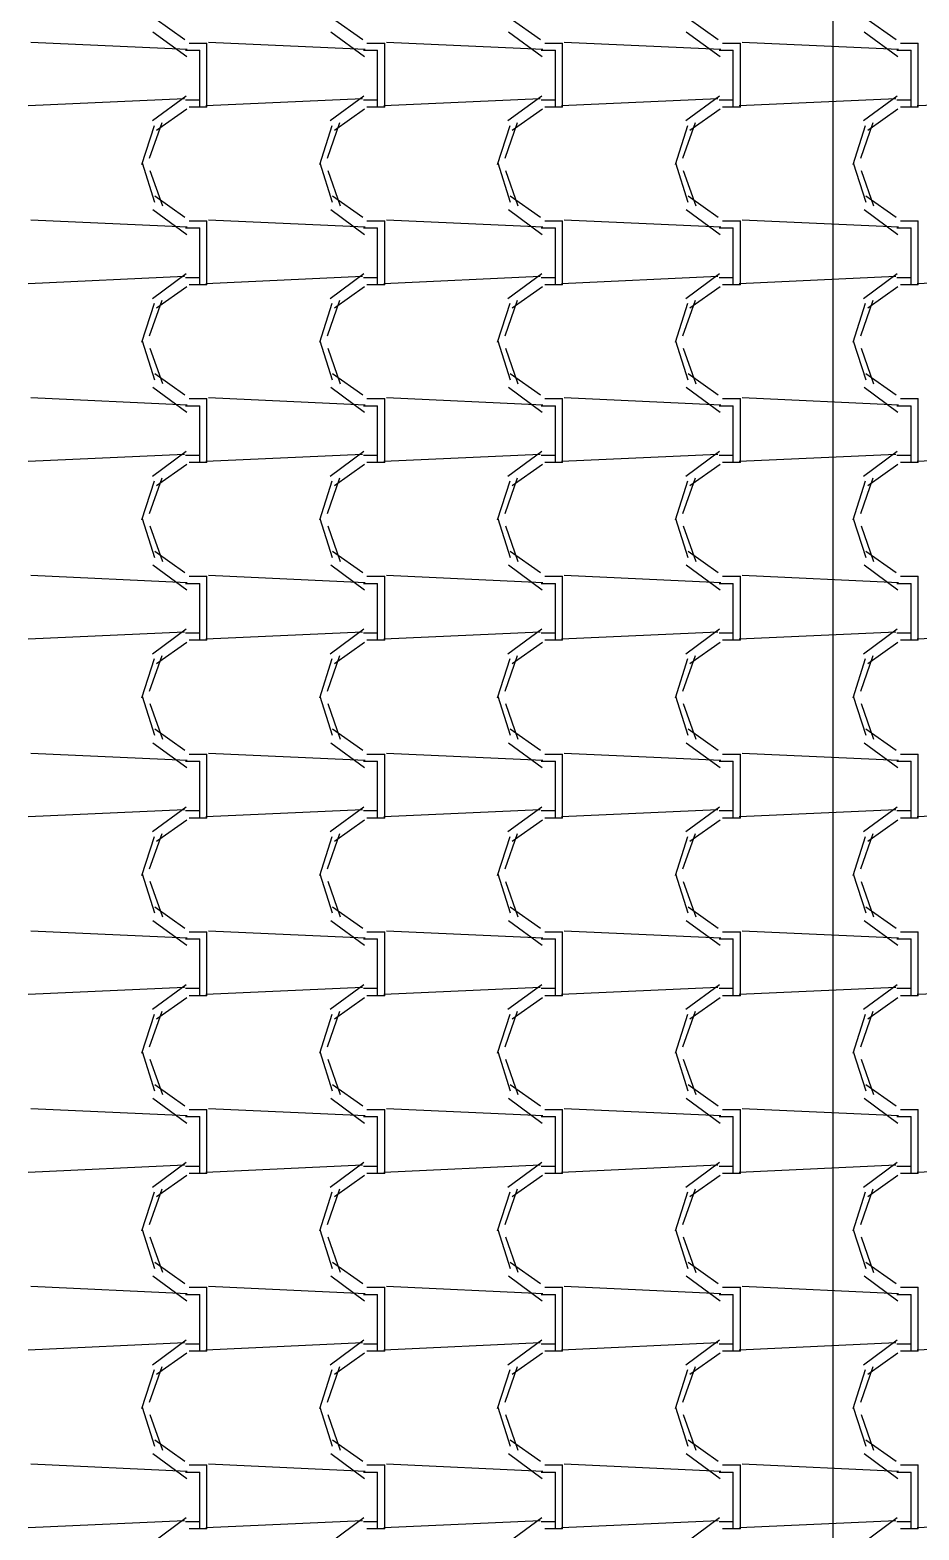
# Model space of a CAD drawing. Header units: millimetres. Extents: x -336 to -33, y -135 to 770.
# Drawn here: x -307.576 to -306.076, y 719.007 to 721.539 of the extents above; entities that cross this region are included whole.
import ezdxf

# ---------------------------------------------------------------- set-up
doc = ezdxf.new("R2010")
doc.units = ezdxf.units.MM
doc.header["$LTSCALE"] = 50
doc.header["$MEASUREMENT"] = 0
doc.layers.add('-HIDRO', color=8, linetype='CONTINUOUS')
doc.layers.add('AF', color=5, linetype='CONTINUOUS')

msp = doc.modelspace()

# ---------------------------------------------------------------- linework, layer by layer
at = {"layer": '-HIDRO', "linetype": 'Continuous'}
for p, q in [((-307.3656, 721.5592), (-307.3146, 721.5232)), ((-307.0656, 721.5592), (-307.0146, 721.5232)), ((-306.7656, 721.5592), (-306.7146, 721.5232)), ((-306.4656, 721.5592), (-306.4146, 721.5232)), ((-306.1656, 721.5592), (-306.1146, 721.5232)), ((-307.3686, 721.5361), (-307.3116, 721.4941)), ((-307.0686, 721.5361), (-307.0116, 721.4941)), ((-306.7686, 721.5361), (-306.7116, 721.4941)), ((-306.4686, 721.5361), (-306.4116, 721.4941)), ((-306.1686, 721.5361), (-306.1116, 721.4941)), ((-307.3106, 721.506), (-307.5746, 721.518)), ((-307.3134, 721.5049), (-307.2894, 721.5049)), ((-307.3074, 721.5169), (-307.2774, 721.5169)), ((-307.2894, 721.4209), (-307.2894, 721.5049)), ((-307.2774, 721.4209), (-307.2774, 721.5169)), ((-307.0106, 721.506), (-307.2746, 721.518)), ((-307.0134, 721.5049), (-306.9894, 721.5049)), ((-307.0074, 721.5169), (-306.9774, 721.5169)), ((-306.9894, 721.4209), (-306.9894, 721.5049)), ((-306.9774, 721.4209), (-306.9774, 721.5169)), ((-306.7106, 721.506), (-306.9746, 721.518)), ((-306.7134, 721.5049), (-306.6894, 721.5049)), ((-306.7074, 721.5169), (-306.6774, 721.5169)), ((-306.6894, 721.4209), (-306.6894, 721.5049)), ((-306.6774, 721.4209), (-306.6774, 721.5169)), ((-306.4106, 721.506), (-306.6746, 721.518)), ((-306.4134, 721.5049), (-306.3894, 721.5049)), ((-306.4074, 721.5169), (-306.3774, 721.5169)), ((-306.3894, 721.4209), (-306.3894, 721.5049)), ((-306.3774, 721.4209), (-306.3774, 721.5169)), ((-306.1106, 721.506), (-306.3746, 721.518)), ((-306.1134, 721.5049), (-306.0894, 721.5049)), ((-306.1074, 721.5169), (-306.0774, 721.5169)), ((-306.0894, 721.4209), (-306.0894, 721.5049)), ((-306.0774, 721.4209), (-306.0774, 721.5169)), ((-307.3126, 721.4275), (-307.3696, 721.3855)), ((-307.0126, 721.4275), (-307.0696, 721.3855)), ((-306.7126, 721.4275), (-306.7696, 721.3855)), ((-306.4126, 721.4275), (-306.4696, 721.3855)), ((-306.1126, 721.4275), (-306.1696, 721.3855)), ((-307.3152, 721.4228), (-307.5792, 721.4108)), ((-307.3115, 721.4054), (-307.3625, 721.3694)), ((-307.2894, 721.4209), (-307.3134, 721.4209)), ((-307.2774, 721.4089), (-307.3074, 721.4089)), ((-307.2894, 721.4089), (-307.2894, 721.4209)), ((-307.0152, 721.4228), (-307.2792, 721.4108)), ((-307.2774, 721.4089), (-307.2774, 721.4209)), ((-307.0115, 721.4054), (-307.0625, 721.3694)), ((-306.9894, 721.4209), (-307.0134, 721.4209)), ((-306.9774, 721.4089), (-307.0074, 721.4089)), ((-306.9894, 721.4089), (-306.9894, 721.4209)), ((-306.7152, 721.4228), (-306.9792, 721.4108)), ((-306.9774, 721.4089), (-306.9774, 721.4209)), ((-306.7115, 721.4054), (-306.7625, 721.3694)), ((-306.6894, 721.4209), (-306.7134, 721.4209)), ((-306.6774, 721.4089), (-306.7074, 721.4089)), ((-306.6894, 721.4089), (-306.6894, 721.4209)), ((-306.4152, 721.4228), (-306.6792, 721.4108)), ((-306.6774, 721.4089), (-306.6774, 721.4209)), ((-306.4115, 721.4054), (-306.4625, 721.3694)), ((-306.3894, 721.4209), (-306.4134, 721.4209)), ((-306.3774, 721.4089), (-306.4074, 721.4089)), ((-306.3894, 721.4089), (-306.3894, 721.4209)), ((-306.1152, 721.4228), (-306.3792, 721.4108)), ((-306.3774, 721.4089), (-306.3774, 721.4209)), ((-306.1115, 721.4054), (-306.1625, 721.3694)), ((-306.0894, 721.4209), (-306.1134, 721.4209)), ((-306.0774, 721.4089), (-306.1074, 721.4089)), ((-306.0894, 721.4089), (-306.0894, 721.4209)), ((-305.8152, 721.4228), (-306.0792, 721.4108)), ((-306.0774, 721.4089), (-306.0774, 721.4209)), ((-307.3666, 721.3774), (-307.3876, 721.3114)), ((-307.3538, 721.3824), (-307.3748, 721.3224)), ((-307.0666, 721.3774), (-307.0876, 721.3114)), ((-307.0538, 721.3824), (-307.0748, 721.3224)), ((-306.7666, 721.3774), (-306.7876, 721.3114)), ((-306.7538, 721.3824), (-306.7748, 721.3224)), ((-306.4666, 721.3774), (-306.4876, 721.3114)), ((-306.4538, 721.3824), (-306.4748, 721.3224)), ((-306.1666, 721.3774), (-306.1876, 721.3114)), ((-306.1538, 721.3824), (-306.1748, 721.3224)), ((-307.3869, 721.3146), (-307.3659, 721.2486)), ((-307.3737, 721.3021), (-307.3527, 721.2421)), ((-307.0869, 721.3146), (-307.0659, 721.2486)), ((-307.0737, 721.302), (-307.0527, 721.242)), ((-306.7869, 721.3146), (-306.7659, 721.2486)), ((-306.7737, 721.302), (-306.7527, 721.242)), ((-306.4869, 721.3146), (-306.4659, 721.2486)), ((-306.4737, 721.302), (-306.4527, 721.242)), ((-306.1869, 721.3146), (-306.1659, 721.2486)), ((-306.1737, 721.302), (-306.1527, 721.242)), ((-307.3656, 721.2592), (-307.3146, 721.2232)), ((-307.0656, 721.2592), (-307.0146, 721.2232)), ((-306.7656, 721.2592), (-306.7146, 721.2232)), ((-306.4656, 721.2592), (-306.4146, 721.2232)), ((-306.1656, 721.2592), (-306.1146, 721.2232)), ((-307.3686, 721.2361), (-307.3116, 721.1941)), ((-307.0686, 721.2361), (-307.0116, 721.1941)), ((-306.7686, 721.2361), (-306.7116, 721.1941)), ((-306.4686, 721.2361), (-306.4116, 721.1941)), ((-306.1686, 721.2361), (-306.1116, 721.1941)), ((-307.3106, 721.206), (-307.5746, 721.218)), ((-307.3134, 721.2049), (-307.2894, 721.2049)), ((-307.3074, 721.2169), (-307.2774, 721.2169)), ((-307.2894, 721.1209), (-307.2894, 721.2049)), ((-307.2774, 721.1209), (-307.2774, 721.2169)), ((-307.0106, 721.206), (-307.2746, 721.218)), ((-307.0134, 721.2049), (-306.9894, 721.2049)), ((-307.0074, 721.2169), (-306.9774, 721.2169)), ((-306.9894, 721.1209), (-306.9894, 721.2049)), ((-306.9774, 721.1209), (-306.9774, 721.2169)), ((-306.7106, 721.206), (-306.9746, 721.218)), ((-306.7134, 721.2049), (-306.6894, 721.2049)), ((-306.7074, 721.2169), (-306.6774, 721.2169)), ((-306.6894, 721.1209), (-306.6894, 721.2049)), ((-306.6774, 721.1209), (-306.6774, 721.2169)), ((-306.4106, 721.206), (-306.6746, 721.218)), ((-306.4134, 721.2049), (-306.3894, 721.2049)), ((-306.4074, 721.2169), (-306.3774, 721.2169)), ((-306.3894, 721.1209), (-306.3894, 721.2049)), ((-306.3774, 721.1209), (-306.3774, 721.2169)), ((-306.1106, 721.206), (-306.3746, 721.218)), ((-306.1134, 721.2049), (-306.0894, 721.2049)), ((-306.1074, 721.2169), (-306.0774, 721.2169)), ((-306.0894, 721.1209), (-306.0894, 721.2049)), ((-306.0774, 721.1209), (-306.0774, 721.2169)), ((-307.3152, 721.1228), (-307.5792, 721.1108)), ((-307.3126, 721.1275), (-307.3696, 721.0855)), ((-307.2894, 721.1209), (-307.3134, 721.1209)), ((-307.2894, 721.1089), (-307.2894, 721.1209)), ((-307.0152, 721.1228), (-307.2792, 721.1108)), ((-307.2774, 721.1089), (-307.2774, 721.1209)), ((-307.0126, 721.1275), (-307.0696, 721.0855)), ((-306.9894, 721.1209), (-307.0134, 721.1209)), ((-306.9894, 721.1089), (-306.9894, 721.1209)), ((-306.7152, 721.1228), (-306.9792, 721.1108)), ((-306.9774, 721.1089), (-306.9774, 721.1209)), ((-306.7126, 721.1275), (-306.7696, 721.0855)), ((-306.6894, 721.1209), (-306.7134, 721.1209)), ((-306.6894, 721.1089), (-306.6894, 721.1209)), ((-306.4152, 721.1228), (-306.6792, 721.1108)), ((-306.6774, 721.1089), (-306.6774, 721.1209)), ((-306.4126, 721.1275), (-306.4696, 721.0855)), ((-306.3894, 721.1209), (-306.4134, 721.1209)), ((-306.3894, 721.1089), (-306.3894, 721.1209)), ((-306.1152, 721.1228), (-306.3792, 721.1108)), ((-306.3774, 721.1089), (-306.3774, 721.1209)), ((-306.1126, 721.1275), (-306.1696, 721.0855)), ((-306.0894, 721.1209), (-306.1134, 721.1209)), ((-306.0894, 721.1089), (-306.0894, 721.1209)), ((-305.8152, 721.1228), (-306.0792, 721.1108)), ((-306.0774, 721.1089), (-306.0774, 721.1209)), ((-307.3115, 721.1054), (-307.3625, 721.0694)), ((-307.2774, 721.1089), (-307.3074, 721.1089)), ((-307.0115, 721.1054), (-307.0625, 721.0694)), ((-306.9774, 721.1089), (-307.0074, 721.1089)), ((-306.7115, 721.1054), (-306.7625, 721.0694)), ((-306.6774, 721.1089), (-306.7074, 721.1089)), ((-306.4115, 721.1054), (-306.4625, 721.0694)), ((-306.3774, 721.1089), (-306.4074, 721.1089)), ((-306.1115, 721.1054), (-306.1625, 721.0694)), ((-306.0774, 721.1089), (-306.1074, 721.1089)), ((-307.3666, 721.0774), (-307.3876, 721.0114)), ((-307.3538, 721.0824), (-307.3748, 721.0224)), ((-307.0666, 721.0774), (-307.0876, 721.0114)), ((-307.0538, 721.0824), (-307.0748, 721.0224)), ((-306.7666, 721.0774), (-306.7876, 721.0114)), ((-306.7538, 721.0824), (-306.7748, 721.0224)), ((-306.4666, 721.0774), (-306.4876, 721.0114)), ((-306.4538, 721.0824), (-306.4748, 721.0224)), ((-306.1666, 721.0774), (-306.1876, 721.0114)), ((-306.1538, 721.0824), (-306.1748, 721.0224)), ((-307.3869, 721.0146), (-307.3659, 720.9486)), ((-307.3737, 721.0021), (-307.3527, 720.9421)), ((-307.0869, 721.0146), (-307.0659, 720.9486)), ((-307.0737, 721.002), (-307.0527, 720.942)), ((-306.7869, 721.0146), (-306.7659, 720.9486)), ((-306.7737, 721.002), (-306.7527, 720.942)), ((-306.4869, 721.0146), (-306.4659, 720.9486)), ((-306.4737, 721.002), (-306.4527, 720.942)), ((-306.1869, 721.0146), (-306.1659, 720.9486)), ((-306.1737, 721.002), (-306.1527, 720.942)), ((-307.3656, 720.9592), (-307.3146, 720.9232)), ((-307.0656, 720.9592), (-307.0146, 720.9232)), ((-306.7656, 720.9592), (-306.7146, 720.9232)), ((-306.4656, 720.9592), (-306.4146, 720.9232)), ((-306.1656, 720.9592), (-306.1146, 720.9232)), ((-307.3106, 720.906), (-307.5746, 720.918)), ((-307.3686, 720.9361), (-307.3116, 720.8941)), ((-307.0106, 720.906), (-307.2746, 720.918)), ((-307.0686, 720.9361), (-307.0116, 720.8941)), ((-306.7106, 720.906), (-306.9746, 720.918)), ((-306.7686, 720.9361), (-306.7116, 720.8941)), ((-306.4106, 720.906), (-306.6746, 720.918)), ((-306.4686, 720.9361), (-306.4116, 720.8941)), ((-306.1106, 720.906), (-306.3746, 720.918)), ((-306.1686, 720.9361), (-306.1116, 720.8941)), ((-307.3134, 720.9049), (-307.2894, 720.9049)), ((-307.3074, 720.9169), (-307.2774, 720.9169)), ((-307.2894, 720.8209), (-307.2894, 720.9049)), ((-307.2774, 720.8209), (-307.2774, 720.9169)), ((-307.0134, 720.9049), (-306.9894, 720.9049)), ((-307.0074, 720.9169), (-306.9774, 720.9169)), ((-306.9894, 720.8209), (-306.9894, 720.9049)), ((-306.9774, 720.8209), (-306.9774, 720.9169)), ((-306.7134, 720.9049), (-306.6894, 720.9049)), ((-306.7074, 720.9169), (-306.6774, 720.9169)), ((-306.6894, 720.8209), (-306.6894, 720.9049)), ((-306.6774, 720.8209), (-306.6774, 720.9169)), ((-306.4134, 720.9049), (-306.3894, 720.9049)), ((-306.4074, 720.9169), (-306.3774, 720.9169)), ((-306.3894, 720.8209), (-306.3894, 720.9049)), ((-306.3774, 720.8209), (-306.3774, 720.9169)), ((-306.1134, 720.9049), (-306.0894, 720.9049)), ((-306.1074, 720.9169), (-306.0774, 720.9169)), ((-306.0894, 720.8209), (-306.0894, 720.9049)), ((-306.0774, 720.8209), (-306.0774, 720.9169)), ((-307.3152, 720.8228), (-307.5792, 720.8108)), ((-307.3126, 720.8275), (-307.3696, 720.7855)), ((-307.2894, 720.8209), (-307.3134, 720.8209)), ((-307.2894, 720.8089), (-307.2894, 720.8209)), ((-307.0152, 720.8228), (-307.2792, 720.8108)), ((-307.2774, 720.8089), (-307.2774, 720.8209)), ((-307.0126, 720.8275), (-307.0696, 720.7855)), ((-306.9894, 720.8209), (-307.0134, 720.8209)), ((-306.9894, 720.8089), (-306.9894, 720.8209)), ((-306.7152, 720.8228), (-306.9792, 720.8108)), ((-306.9774, 720.8089), (-306.9774, 720.8209)), ((-306.7126, 720.8275), (-306.7696, 720.7855)), ((-306.6894, 720.8209), (-306.7134, 720.8209)), ((-306.6894, 720.8089), (-306.6894, 720.8209)), ((-306.4152, 720.8228), (-306.6792, 720.8108)), ((-306.6774, 720.8089), (-306.6774, 720.8209)), ((-306.4126, 720.8275), (-306.4696, 720.7855)), ((-306.3894, 720.8209), (-306.4134, 720.8209)), ((-306.3894, 720.8089), (-306.3894, 720.8209)), ((-306.1152, 720.8228), (-306.3792, 720.8108)), ((-306.3774, 720.8089), (-306.3774, 720.8209)), ((-306.1126, 720.8275), (-306.1696, 720.7855)), ((-306.0894, 720.8209), (-306.1134, 720.8209)), ((-306.0894, 720.8089), (-306.0894, 720.8209)), ((-305.8152, 720.8228), (-306.0792, 720.8108)), ((-306.0774, 720.8089), (-306.0774, 720.8209)), ((-307.3115, 720.8054), (-307.3625, 720.7694)), ((-307.2774, 720.8089), (-307.3074, 720.8089)), ((-307.0115, 720.8054), (-307.0625, 720.7694)), ((-306.9774, 720.8089), (-307.0074, 720.8089)), ((-306.7115, 720.8054), (-306.7625, 720.7694)), ((-306.6774, 720.8089), (-306.7074, 720.8089)), ((-306.4115, 720.8054), (-306.4625, 720.7694)), ((-306.3774, 720.8089), (-306.4074, 720.8089)), ((-306.1115, 720.8054), (-306.1625, 720.7694)), ((-306.0774, 720.8089), (-306.1074, 720.8089)), ((-307.3666, 720.7774), (-307.3876, 720.7114)), ((-307.3538, 720.7824), (-307.3748, 720.7224)), ((-307.0666, 720.7774), (-307.0876, 720.7114)), ((-307.0538, 720.7824), (-307.0748, 720.7224)), ((-306.7666, 720.7774), (-306.7876, 720.7114)), ((-306.7538, 720.7824), (-306.7748, 720.7224)), ((-306.4666, 720.7774), (-306.4876, 720.7114)), ((-306.4538, 720.7824), (-306.4748, 720.7224)), ((-306.1666, 720.7774), (-306.1876, 720.7114)), ((-306.1538, 720.7824), (-306.1748, 720.7224)), ((-307.3869, 720.7146), (-307.3659, 720.6486)), ((-307.3737, 720.7021), (-307.3527, 720.6421)), ((-307.0869, 720.7146), (-307.0659, 720.6486)), ((-307.0737, 720.702), (-307.0527, 720.642)), ((-306.7869, 720.7146), (-306.7659, 720.6486)), ((-306.7737, 720.702), (-306.7527, 720.642)), ((-306.4869, 720.7146), (-306.4659, 720.6486)), ((-306.4737, 720.702), (-306.4527, 720.642)), ((-306.1869, 720.7146), (-306.1659, 720.6486)), ((-306.1737, 720.702), (-306.1527, 720.642)), ((-307.3656, 720.6592), (-307.3146, 720.6232)), ((-307.0656, 720.6592), (-307.0146, 720.6232)), ((-306.7656, 720.6592), (-306.7146, 720.6232)), ((-306.4656, 720.6592), (-306.4146, 720.6232)), ((-306.1656, 720.6592), (-306.1146, 720.6232)), ((-307.3106, 720.606), (-307.5746, 720.618)), ((-307.3686, 720.6361), (-307.3116, 720.5941)), ((-307.3074, 720.6169), (-307.2774, 720.6169)), ((-307.2774, 720.5209), (-307.2774, 720.6169)), ((-307.0106, 720.606), (-307.2746, 720.618)), ((-307.0686, 720.6361), (-307.0116, 720.5941)), ((-307.0074, 720.6169), (-306.9774, 720.6169)), ((-306.9774, 720.5209), (-306.9774, 720.6169)), ((-306.7106, 720.606), (-306.9746, 720.618)), ((-306.7686, 720.6361), (-306.7116, 720.5941)), ((-306.7074, 720.6169), (-306.6774, 720.6169)), ((-306.6774, 720.5209), (-306.6774, 720.6169)), ((-306.4106, 720.606), (-306.6746, 720.618)), ((-306.4686, 720.6361), (-306.4116, 720.5941)), ((-306.4074, 720.6169), (-306.3774, 720.6169)), ((-306.3774, 720.5209), (-306.3774, 720.6169)), ((-306.1106, 720.606), (-306.3746, 720.618)), ((-306.1686, 720.6361), (-306.1116, 720.5941)), ((-306.1074, 720.6169), (-306.0774, 720.6169)), ((-306.0774, 720.5209), (-306.0774, 720.6169)), ((-307.3134, 720.6049), (-307.2894, 720.6049)), ((-307.2894, 720.5209), (-307.2894, 720.6049)), ((-307.0134, 720.6049), (-306.9894, 720.6049)), ((-306.9894, 720.5209), (-306.9894, 720.6049)), ((-306.7134, 720.6049), (-306.6894, 720.6049)), ((-306.6894, 720.5209), (-306.6894, 720.6049)), ((-306.4134, 720.6049), (-306.3894, 720.6049)), ((-306.3894, 720.5209), (-306.3894, 720.6049)), ((-306.1134, 720.6049), (-306.0894, 720.6049)), ((-306.0894, 720.5209), (-306.0894, 720.6049)), ((-307.3152, 720.5228), (-307.5792, 720.5108)), ((-307.3126, 720.5275), (-307.3696, 720.4855)), ((-307.2894, 720.5209), (-307.3134, 720.5209)), ((-307.2894, 720.5089), (-307.2894, 720.5209)), ((-307.0152, 720.5228), (-307.2792, 720.5108)), ((-307.2774, 720.5089), (-307.2774, 720.5209)), ((-307.0126, 720.5275), (-307.0696, 720.4855)), ((-306.9894, 720.5209), (-307.0134, 720.5209)), ((-306.9894, 720.5089), (-306.9894, 720.5209)), ((-306.7152, 720.5228), (-306.9792, 720.5108)), ((-306.9774, 720.5089), (-306.9774, 720.5209)), ((-306.7126, 720.5275), (-306.7696, 720.4855)), ((-306.6894, 720.5209), (-306.7134, 720.5209)), ((-306.6894, 720.5089), (-306.6894, 720.5209)), ((-306.4152, 720.5228), (-306.6792, 720.5108)), ((-306.6774, 720.5089), (-306.6774, 720.5209)), ((-306.4126, 720.5275), (-306.4696, 720.4855)), ((-306.3894, 720.5209), (-306.4134, 720.5209)), ((-306.3894, 720.5089), (-306.3894, 720.5209)), ((-306.1152, 720.5228), (-306.3792, 720.5108)), ((-306.3774, 720.5089), (-306.3774, 720.5209)), ((-306.1126, 720.5275), (-306.1696, 720.4855)), ((-306.0894, 720.5209), (-306.1134, 720.5209)), ((-306.0894, 720.5089), (-306.0894, 720.5209)), ((-305.8152, 720.5228), (-306.0792, 720.5108)), ((-306.0774, 720.5089), (-306.0774, 720.5209)), ((-307.3115, 720.5054), (-307.3625, 720.4694)), ((-307.2774, 720.5089), (-307.3074, 720.5089)), ((-307.0115, 720.5054), (-307.0625, 720.4694)), ((-306.9774, 720.5089), (-307.0074, 720.5089)), ((-306.7115, 720.5054), (-306.7625, 720.4694)), ((-306.6774, 720.5089), (-306.7074, 720.5089)), ((-306.4115, 720.5054), (-306.4625, 720.4694)), ((-306.3774, 720.5089), (-306.4074, 720.5089)), ((-306.1115, 720.5054), (-306.1625, 720.4694)), ((-306.0774, 720.5089), (-306.1074, 720.5089)), ((-307.3666, 720.4774), (-307.3876, 720.4114)), ((-307.3538, 720.4824), (-307.3748, 720.4224)), ((-307.0666, 720.4774), (-307.0876, 720.4114)), ((-307.0538, 720.4824), (-307.0748, 720.4224)), ((-306.7666, 720.4774), (-306.7876, 720.4114)), ((-306.7538, 720.4824), (-306.7748, 720.4224)), ((-306.4666, 720.4774), (-306.4876, 720.4114)), ((-306.4538, 720.4824), (-306.4748, 720.4224)), ((-306.1666, 720.4774), (-306.1876, 720.4114)), ((-306.1538, 720.4824), (-306.1748, 720.4224)), ((-307.3869, 720.4146), (-307.3659, 720.3486)), ((-307.0869, 720.4146), (-307.0659, 720.3486)), ((-306.7869, 720.4146), (-306.7659, 720.3486)), ((-306.4869, 720.4146), (-306.4659, 720.3486)), ((-306.1869, 720.4146), (-306.1659, 720.3486)), ((-307.3737, 720.4021), (-307.3527, 720.3421)), ((-307.0737, 720.4021), (-307.0527, 720.3421)), ((-306.7737, 720.402), (-306.7527, 720.342)), ((-306.4737, 720.402), (-306.4527, 720.342)), ((-306.1737, 720.402), (-306.1527, 720.342)), ((-307.3686, 720.3361), (-307.3116, 720.2941)), ((-307.3656, 720.3592), (-307.3146, 720.3232)), ((-307.0686, 720.3361), (-307.0116, 720.2941)), ((-307.0656, 720.3592), (-307.0146, 720.3232)), ((-306.7686, 720.3361), (-306.7116, 720.2941)), ((-306.7656, 720.3592), (-306.7146, 720.3232)), ((-306.4686, 720.3361), (-306.4116, 720.2941)), ((-306.4656, 720.3592), (-306.4146, 720.3232)), ((-306.1686, 720.3361), (-306.1116, 720.2941)), ((-306.1656, 720.3592), (-306.1146, 720.3232)), ((-307.3106, 720.306), (-307.5746, 720.318)), ((-307.3074, 720.3169), (-307.2774, 720.3169)), ((-307.2774, 720.2209), (-307.2774, 720.3169)), ((-307.0106, 720.306), (-307.2746, 720.318)), ((-307.0074, 720.3169), (-306.9774, 720.3169)), ((-306.9774, 720.2209), (-306.9774, 720.3169)), ((-306.7106, 720.306), (-306.9746, 720.318)), ((-306.7074, 720.3169), (-306.6774, 720.3169)), ((-306.6774, 720.2209), (-306.6774, 720.3169)), ((-306.4106, 720.306), (-306.6746, 720.318)), ((-306.4074, 720.3169), (-306.3774, 720.3169)), ((-306.3774, 720.2209), (-306.3774, 720.3169)), ((-306.1106, 720.306), (-306.3746, 720.318)), ((-306.1074, 720.3169), (-306.0774, 720.3169)), ((-306.0774, 720.2209), (-306.0774, 720.3169)), ((-307.3134, 720.3049), (-307.2894, 720.3049)), ((-307.2894, 720.2209), (-307.2894, 720.3049)), ((-307.0134, 720.3049), (-306.9894, 720.3049)), ((-306.9894, 720.2209), (-306.9894, 720.3049)), ((-306.7134, 720.3049), (-306.6894, 720.3049)), ((-306.6894, 720.2209), (-306.6894, 720.3049)), ((-306.4134, 720.3049), (-306.3894, 720.3049)), ((-306.3894, 720.2209), (-306.3894, 720.3049)), ((-306.1134, 720.3049), (-306.0894, 720.3049)), ((-306.0894, 720.2209), (-306.0894, 720.3049)), ((-307.3152, 720.2228), (-307.5792, 720.2108)), ((-307.3126, 720.2275), (-307.3696, 720.1855)), ((-307.2894, 720.2209), (-307.3134, 720.2209)), ((-307.2774, 720.2089), (-307.3074, 720.2089)), ((-307.2894, 720.2089), (-307.2894, 720.2209)), ((-307.0152, 720.2228), (-307.2792, 720.2108)), ((-307.2774, 720.2089), (-307.2774, 720.2209)), ((-307.0126, 720.2275), (-307.0696, 720.1855)), ((-306.9894, 720.2209), (-307.0134, 720.2209)), ((-306.9774, 720.2089), (-307.0074, 720.2089)), ((-306.9894, 720.2089), (-306.9894, 720.2209)), ((-306.7152, 720.2228), (-306.9792, 720.2108)), ((-306.9774, 720.2089), (-306.9774, 720.2209)), ((-306.7126, 720.2275), (-306.7696, 720.1855)), ((-306.6894, 720.2209), (-306.7134, 720.2209)), ((-306.6774, 720.2089), (-306.7074, 720.2089)), ((-306.6894, 720.2089), (-306.6894, 720.2209)), ((-306.4152, 720.2228), (-306.6792, 720.2108)), ((-306.6774, 720.2089), (-306.6774, 720.2209)), ((-306.4126, 720.2275), (-306.4696, 720.1855)), ((-306.3894, 720.2209), (-306.4134, 720.2209)), ((-306.3774, 720.2089), (-306.4074, 720.2089)), ((-306.3894, 720.2089), (-306.3894, 720.2209)), ((-306.1152, 720.2228), (-306.3792, 720.2108)), ((-306.3774, 720.2089), (-306.3774, 720.2209)), ((-306.1126, 720.2275), (-306.1696, 720.1855)), ((-306.0894, 720.2209), (-306.1134, 720.2209)), ((-306.0774, 720.2089), (-306.1074, 720.2089)), ((-306.0894, 720.2089), (-306.0894, 720.2209)), ((-305.8152, 720.2228), (-306.0792, 720.2108)), ((-306.0774, 720.2089), (-306.0774, 720.2209)), ((-307.3115, 720.2054), (-307.3625, 720.1694)), ((-307.0115, 720.2054), (-307.0625, 720.1694)), ((-306.7115, 720.2054), (-306.7625, 720.1694)), ((-306.4115, 720.2054), (-306.4625, 720.1694)), ((-306.1115, 720.2054), (-306.1625, 720.1694)), ((-307.3666, 720.1774), (-307.3876, 720.1114)), ((-307.3538, 720.1824), (-307.3748, 720.1224)), ((-307.0666, 720.1774), (-307.0876, 720.1114)), ((-307.0538, 720.1824), (-307.0748, 720.1224)), ((-306.7666, 720.1774), (-306.7876, 720.1114)), ((-306.7538, 720.1824), (-306.7748, 720.1224)), ((-306.4666, 720.1774), (-306.4876, 720.1114)), ((-306.4538, 720.1824), (-306.4748, 720.1224)), ((-306.1666, 720.1774), (-306.1876, 720.1114)), ((-306.1538, 720.1824), (-306.1748, 720.1224)), ((-307.3869, 720.1146), (-307.3659, 720.0486)), ((-307.0869, 720.1146), (-307.0659, 720.0486)), ((-306.7869, 720.1146), (-306.7659, 720.0486)), ((-306.4869, 720.1146), (-306.4659, 720.0486)), ((-306.1869, 720.1146), (-306.1659, 720.0486)), ((-307.3737, 720.1021), (-307.3527, 720.0421)), ((-307.0737, 720.1021), (-307.0527, 720.0421)), ((-306.7737, 720.102), (-306.7527, 720.042)), ((-306.4737, 720.102), (-306.4527, 720.042)), ((-306.1737, 720.102), (-306.1527, 720.042)), ((-307.3656, 720.0592), (-307.3146, 720.0232)), ((-307.0656, 720.0592), (-307.0146, 720.0232)), ((-306.7656, 720.0592), (-306.7146, 720.0232)), ((-306.4656, 720.0592), (-306.4146, 720.0232)), ((-306.1656, 720.0592), (-306.1146, 720.0232)), ((-307.3686, 720.0361), (-307.3116, 719.9941)), ((-307.0686, 720.0361), (-307.0116, 719.9941)), ((-306.7686, 720.0361), (-306.7116, 719.9941)), ((-306.4686, 720.0361), (-306.4116, 719.9941)), ((-306.1686, 720.0361), (-306.1116, 719.9941)), ((-307.3106, 720.006), (-307.5746, 720.018)), ((-307.3074, 720.0169), (-307.2774, 720.0169)), ((-307.2774, 719.9209), (-307.2774, 720.0169)), ((-307.0106, 720.006), (-307.2746, 720.018)), ((-307.0074, 720.0169), (-306.9774, 720.0169)), ((-306.9774, 719.9209), (-306.9774, 720.0169)), ((-306.7106, 720.006), (-306.9746, 720.018)), ((-306.7074, 720.0169), (-306.6774, 720.0169)), ((-306.6774, 719.9209), (-306.6774, 720.0169)), ((-306.4106, 720.006), (-306.6746, 720.018)), ((-306.4074, 720.0169), (-306.3774, 720.0169)), ((-306.3774, 719.9209), (-306.3774, 720.0169)), ((-306.1106, 720.006), (-306.3746, 720.018)), ((-306.1074, 720.0169), (-306.0774, 720.0169)), ((-306.0774, 719.9209), (-306.0774, 720.0169)), ((-307.3134, 720.0049), (-307.2894, 720.0049)), ((-307.2894, 719.9209), (-307.2894, 720.0049)), ((-307.0134, 720.0049), (-306.9894, 720.0049)), ((-306.9894, 719.9209), (-306.9894, 720.0049)), ((-306.7134, 720.0049), (-306.6894, 720.0049)), ((-306.6894, 719.9209), (-306.6894, 720.0049)), ((-306.4134, 720.0049), (-306.3894, 720.0049)), ((-306.3894, 719.9209), (-306.3894, 720.0049)), ((-306.1134, 720.0049), (-306.0894, 720.0049)), ((-306.0894, 719.9209), (-306.0894, 720.0049)), ((-307.3152, 719.9228), (-307.5792, 719.9108)), ((-307.3126, 719.9275), (-307.3696, 719.8855)), ((-307.3115, 719.9054), (-307.3625, 719.8694)), ((-307.2894, 719.9209), (-307.3134, 719.9209)), ((-307.2774, 719.9089), (-307.3074, 719.9089)), ((-307.2894, 719.9089), (-307.2894, 719.9209)), ((-307.0152, 719.9228), (-307.2792, 719.9108)), ((-307.2774, 719.9089), (-307.2774, 719.9209)), ((-307.0126, 719.9275), (-307.0696, 719.8855)), ((-307.0115, 719.9054), (-307.0625, 719.8694)), ((-306.9894, 719.9209), (-307.0134, 719.9209)), ((-306.9774, 719.9089), (-307.0074, 719.9089)), ((-306.9894, 719.9089), (-306.9894, 719.9209)), ((-306.7152, 719.9228), (-306.9792, 719.9108)), ((-306.9774, 719.9089), (-306.9774, 719.9209)), ((-306.7126, 719.9275), (-306.7696, 719.8855)), ((-306.7115, 719.9054), (-306.7625, 719.8694)), ((-306.6894, 719.9209), (-306.7134, 719.9209)), ((-306.6774, 719.9089), (-306.7074, 719.9089)), ((-306.6894, 719.9089), (-306.6894, 719.9209)), ((-306.4152, 719.9228), (-306.6792, 719.9108)), ((-306.6774, 719.9089), (-306.6774, 719.9209)), ((-306.4126, 719.9275), (-306.4696, 719.8855)), ((-306.4115, 719.9054), (-306.4625, 719.8694)), ((-306.3894, 719.9209), (-306.4134, 719.9209)), ((-306.3774, 719.9089), (-306.4074, 719.9089)), ((-306.3894, 719.9089), (-306.3894, 719.9209)), ((-306.1152, 719.9228), (-306.3792, 719.9108)), ((-306.3774, 719.9089), (-306.3774, 719.9209)), ((-306.1126, 719.9275), (-306.1696, 719.8855)), ((-306.1115, 719.9054), (-306.1625, 719.8694)), ((-306.0894, 719.9209), (-306.1134, 719.9209)), ((-306.0774, 719.9089), (-306.1074, 719.9089)), ((-306.0894, 719.9089), (-306.0894, 719.9209)), ((-305.8152, 719.9228), (-306.0792, 719.9108)), ((-306.0774, 719.9089), (-306.0774, 719.9209)), ((-307.3538, 719.8824), (-307.3748, 719.8224)), ((-307.0538, 719.8824), (-307.0748, 719.8224)), ((-306.7538, 719.8824), (-306.7748, 719.8224)), ((-306.4538, 719.8824), (-306.4748, 719.8224)), ((-306.1538, 719.8824), (-306.1748, 719.8224)), ((-307.3666, 719.8774), (-307.3876, 719.8114)), ((-307.0666, 719.8774), (-307.0876, 719.8114)), ((-306.7666, 719.8774), (-306.7876, 719.8114)), ((-306.4666, 719.8774), (-306.4876, 719.8114)), ((-306.1666, 719.8774), (-306.1876, 719.8114)), ((-307.3869, 719.8146), (-307.3659, 719.7486)), ((-307.0869, 719.8146), (-307.0659, 719.7486)), ((-306.7869, 719.8146), (-306.7659, 719.7486)), ((-306.4869, 719.8146), (-306.4659, 719.7486)), ((-306.1869, 719.8146), (-306.1659, 719.7486)), ((-307.3737, 719.8021), (-307.3527, 719.7421)), ((-307.0737, 719.8021), (-307.0527, 719.7421)), ((-306.7737, 719.802), (-306.7527, 719.742)), ((-306.4737, 719.802), (-306.4527, 719.742)), ((-306.1737, 719.802), (-306.1527, 719.742)), ((-307.3656, 719.7592), (-307.3146, 719.7232)), ((-307.0656, 719.7592), (-307.0146, 719.7232)), ((-306.7656, 719.7592), (-306.7146, 719.7232)), ((-306.4656, 719.7592), (-306.4146, 719.7232)), ((-306.1656, 719.7592), (-306.1146, 719.7232)), ((-307.3686, 719.7361), (-307.3116, 719.6941)), ((-307.0686, 719.7361), (-307.0116, 719.6941)), ((-306.7686, 719.7361), (-306.7116, 719.6941)), ((-306.4686, 719.7361), (-306.4116, 719.6941)), ((-306.1686, 719.7361), (-306.1116, 719.6941)), ((-307.3106, 719.706), (-307.5746, 719.718)), ((-307.3134, 719.7049), (-307.2894, 719.7049)), ((-307.3074, 719.7169), (-307.2774, 719.7169)), ((-307.2894, 719.6209), (-307.2894, 719.7049)), ((-307.2774, 719.6209), (-307.2774, 719.7169)), ((-307.0106, 719.706), (-307.2746, 719.718)), ((-307.0134, 719.7049), (-306.9894, 719.7049)), ((-307.0074, 719.7169), (-306.9774, 719.7169)), ((-306.9894, 719.6209), (-306.9894, 719.7049)), ((-306.9774, 719.6209), (-306.9774, 719.7169)), ((-306.7106, 719.706), (-306.9746, 719.718)), ((-306.7134, 719.7049), (-306.6894, 719.7049)), ((-306.7074, 719.7169), (-306.6774, 719.7169)), ((-306.6894, 719.6209), (-306.6894, 719.7049)), ((-306.6774, 719.6209), (-306.6774, 719.7169)), ((-306.4106, 719.706), (-306.6746, 719.718)), ((-306.4134, 719.7049), (-306.3894, 719.7049)), ((-306.4074, 719.7169), (-306.3774, 719.7169)), ((-306.3894, 719.6209), (-306.3894, 719.7049)), ((-306.3774, 719.6209), (-306.3774, 719.7169)), ((-306.1106, 719.706), (-306.3746, 719.718)), ((-306.1134, 719.7049), (-306.0894, 719.7049)), ((-306.1074, 719.7169), (-306.0774, 719.7169)), ((-306.0894, 719.6209), (-306.0894, 719.7049)), ((-306.0774, 719.6209), (-306.0774, 719.7169)), ((-307.3126, 719.6275), (-307.3696, 719.5855)), ((-307.0126, 719.6275), (-307.0696, 719.5855)), ((-306.7126, 719.6275), (-306.7696, 719.5855)), ((-306.4126, 719.6275), (-306.4696, 719.5855)), ((-306.1126, 719.6275), (-306.1696, 719.5855)), ((-307.3152, 719.6228), (-307.5792, 719.6108)), ((-307.3115, 719.6054), (-307.3625, 719.5694)), ((-307.2894, 719.6209), (-307.3134, 719.6209)), ((-307.2774, 719.6089), (-307.3074, 719.6089)), ((-307.2894, 719.6089), (-307.2894, 719.6209)), ((-307.0152, 719.6228), (-307.2792, 719.6108)), ((-307.2774, 719.6089), (-307.2774, 719.6209)), ((-307.0115, 719.6054), (-307.0625, 719.5694)), ((-306.9894, 719.6209), (-307.0134, 719.6209)), ((-306.9774, 719.6089), (-307.0074, 719.6089)), ((-306.9894, 719.6089), (-306.9894, 719.6209)), ((-306.7152, 719.6228), (-306.9792, 719.6108)), ((-306.9774, 719.6089), (-306.9774, 719.6209)), ((-306.7115, 719.6054), (-306.7625, 719.5694)), ((-306.6894, 719.6209), (-306.7134, 719.6209)), ((-306.6774, 719.6089), (-306.7074, 719.6089)), ((-306.6894, 719.6089), (-306.6894, 719.6209)), ((-306.4152, 719.6228), (-306.6792, 719.6108)), ((-306.6774, 719.6089), (-306.6774, 719.6209)), ((-306.4115, 719.6054), (-306.4625, 719.5694)), ((-306.3894, 719.6209), (-306.4134, 719.6209)), ((-306.3774, 719.6089), (-306.4074, 719.6089)), ((-306.3894, 719.6089), (-306.3894, 719.6209)), ((-306.1152, 719.6228), (-306.3792, 719.6108)), ((-306.3774, 719.6089), (-306.3774, 719.6209)), ((-306.1115, 719.6054), (-306.1625, 719.5694)), ((-306.0894, 719.6209), (-306.1134, 719.6209)), ((-306.0774, 719.6089), (-306.1074, 719.6089)), ((-306.0894, 719.6089), (-306.0894, 719.6209)), ((-305.8152, 719.6228), (-306.0792, 719.6108)), ((-306.0774, 719.6089), (-306.0774, 719.6209)), ((-307.3666, 719.5774), (-307.3876, 719.5114)), ((-307.3538, 719.5824), (-307.3748, 719.5224)), ((-307.0666, 719.5774), (-307.0876, 719.5114)), ((-307.0538, 719.5824), (-307.0748, 719.5224)), ((-306.7666, 719.5774), (-306.7876, 719.5114)), ((-306.7538, 719.5824), (-306.7748, 719.5224)), ((-306.4666, 719.5774), (-306.4876, 719.5114)), ((-306.4538, 719.5824), (-306.4748, 719.5224)), ((-306.1666, 719.5774), (-306.1876, 719.5114)), ((-306.1538, 719.5824), (-306.1748, 719.5224)), ((-307.3869, 719.5146), (-307.3659, 719.4486)), ((-307.3737, 719.5021), (-307.3527, 719.4421)), ((-307.0869, 719.5146), (-307.0659, 719.4486)), ((-307.0737, 719.5021), (-307.0527, 719.4421)), ((-306.7869, 719.5146), (-306.7659, 719.4486)), ((-306.7737, 719.5021), (-306.7527, 719.4421)), ((-306.4869, 719.5146), (-306.4659, 719.4486)), ((-306.4737, 719.502), (-306.4527, 719.442)), ((-306.1869, 719.5146), (-306.1659, 719.4486)), ((-306.1737, 719.502), (-306.1527, 719.442)), ((-307.3656, 719.4592), (-307.3146, 719.4232)), ((-307.0656, 719.4592), (-307.0146, 719.4232)), ((-306.7656, 719.4592), (-306.7146, 719.4232)), ((-306.4656, 719.4592), (-306.4146, 719.4232)), ((-306.1656, 719.4592), (-306.1146, 719.4232)), ((-307.3686, 719.4361), (-307.3116, 719.3941)), ((-307.0686, 719.4361), (-307.0116, 719.3941)), ((-306.7686, 719.4361), (-306.7116, 719.3941)), ((-306.4686, 719.4361), (-306.4116, 719.3941)), ((-306.1686, 719.4361), (-306.1116, 719.3941)), ((-307.3106, 719.406), (-307.5746, 719.418)), ((-307.3134, 719.4049), (-307.2894, 719.4049)), ((-307.3074, 719.4169), (-307.2774, 719.4169)), ((-307.2894, 719.3209), (-307.2894, 719.4049)), ((-307.2774, 719.3209), (-307.2774, 719.4169)), ((-307.0106, 719.406), (-307.2746, 719.418)), ((-307.0134, 719.4049), (-306.9894, 719.4049)), ((-307.0074, 719.4169), (-306.9774, 719.4169)), ((-306.9894, 719.3209), (-306.9894, 719.4049)), ((-306.9774, 719.3209), (-306.9774, 719.4169)), ((-306.7106, 719.406), (-306.9746, 719.418)), ((-306.7134, 719.4049), (-306.6894, 719.4049)), ((-306.7074, 719.4169), (-306.6774, 719.4169)), ((-306.6894, 719.3209), (-306.6894, 719.4049)), ((-306.6774, 719.3209), (-306.6774, 719.4169)), ((-306.4106, 719.406), (-306.6746, 719.418)), ((-306.4134, 719.4049), (-306.3894, 719.4049)), ((-306.4074, 719.4169), (-306.3774, 719.4169)), ((-306.3894, 719.3209), (-306.3894, 719.4049)), ((-306.3774, 719.3209), (-306.3774, 719.4169)), ((-306.1106, 719.406), (-306.3746, 719.418)), ((-306.1134, 719.4049), (-306.0894, 719.4049)), ((-306.1074, 719.4169), (-306.0774, 719.4169)), ((-306.0894, 719.3209), (-306.0894, 719.4049)), ((-306.0774, 719.3209), (-306.0774, 719.4169)), ((-307.3152, 719.3228), (-307.5792, 719.3108)), ((-307.3126, 719.3275), (-307.3696, 719.2855)), ((-307.0152, 719.3228), (-307.2792, 719.3108)), ((-307.0126, 719.3275), (-307.0696, 719.2855)), ((-306.7152, 719.3228), (-306.9792, 719.3108)), ((-306.7126, 719.3275), (-306.7696, 719.2855)), ((-306.4152, 719.3228), (-306.6792, 719.3108)), ((-306.4126, 719.3275), (-306.4696, 719.2855)), ((-306.1152, 719.3228), (-306.3792, 719.3108)), ((-306.1126, 719.3275), (-306.1696, 719.2855)), ((-305.8152, 719.3228), (-306.0792, 719.3108)), ((-307.3115, 719.3054), (-307.3625, 719.2694)), ((-307.2894, 719.3209), (-307.3134, 719.3209)), ((-307.2774, 719.3089), (-307.3074, 719.3089)), ((-307.2894, 719.3089), (-307.2894, 719.3209)), ((-307.2774, 719.3089), (-307.2774, 719.3209)), ((-307.0115, 719.3054), (-307.0625, 719.2694)), ((-306.9894, 719.3209), (-307.0134, 719.3209)), ((-306.9774, 719.3089), (-307.0074, 719.3089)), ((-306.9894, 719.3089), (-306.9894, 719.3209)), ((-306.9774, 719.3089), (-306.9774, 719.3209)), ((-306.7115, 719.3054), (-306.7625, 719.2694)), ((-306.6894, 719.3209), (-306.7134, 719.3209)), ((-306.6774, 719.3089), (-306.7074, 719.3089)), ((-306.6894, 719.3089), (-306.6894, 719.3209)), ((-306.6774, 719.3089), (-306.6774, 719.3209)), ((-306.4115, 719.3054), (-306.4625, 719.2694)), ((-306.3894, 719.3209), (-306.4134, 719.3209)), ((-306.3774, 719.3089), (-306.4074, 719.3089)), ((-306.3894, 719.3089), (-306.3894, 719.3209)), ((-306.3774, 719.3089), (-306.3774, 719.3209)), ((-306.1115, 719.3054), (-306.1625, 719.2694)), ((-306.0894, 719.3209), (-306.1134, 719.3209)), ((-306.0774, 719.3089), (-306.1074, 719.3089)), ((-306.0894, 719.3089), (-306.0894, 719.3209)), ((-306.0774, 719.3089), (-306.0774, 719.3209)), ((-307.3666, 719.2774), (-307.3876, 719.2114)), ((-307.3538, 719.2824), (-307.3748, 719.2224)), ((-307.0666, 719.2774), (-307.0876, 719.2114)), ((-307.0538, 719.2824), (-307.0748, 719.2224)), ((-306.7666, 719.2774), (-306.7876, 719.2114)), ((-306.7538, 719.2824), (-306.7748, 719.2224)), ((-306.4666, 719.2774), (-306.4876, 719.2114)), ((-306.4538, 719.2824), (-306.4748, 719.2224)), ((-306.1666, 719.2774), (-306.1876, 719.2114)), ((-306.1538, 719.2824), (-306.1748, 719.2224)), ((-307.3869, 719.2146), (-307.3659, 719.1486)), ((-307.3737, 719.2021), (-307.3527, 719.1421)), ((-307.0869, 719.2146), (-307.0659, 719.1486)), ((-307.0737, 719.2021), (-307.0527, 719.1421)), ((-306.7869, 719.2146), (-306.7659, 719.1486)), ((-306.7737, 719.2021), (-306.7527, 719.1421)), ((-306.4869, 719.2146), (-306.4659, 719.1486)), ((-306.4737, 719.202), (-306.4527, 719.142)), ((-306.1869, 719.2146), (-306.1659, 719.1486)), ((-306.1737, 719.202), (-306.1527, 719.142)), ((-307.3656, 719.1592), (-307.3146, 719.1232)), ((-307.0656, 719.1592), (-307.0146, 719.1232)), ((-306.7656, 719.1592), (-306.7146, 719.1232)), ((-306.4656, 719.1592), (-306.4146, 719.1232)), ((-306.1656, 719.1592), (-306.1146, 719.1232)), ((-307.3686, 719.1361), (-307.3116, 719.0941)), ((-307.0686, 719.1361), (-307.0116, 719.0941)), ((-306.7686, 719.1361), (-306.7116, 719.0941)), ((-306.4686, 719.1361), (-306.4116, 719.0941)), ((-306.1686, 719.1361), (-306.1116, 719.0941)), ((-307.3106, 719.106), (-307.5746, 719.118)), ((-307.3134, 719.1049), (-307.2894, 719.1049)), ((-307.3074, 719.1169), (-307.2774, 719.1169)), ((-307.2894, 719.0209), (-307.2894, 719.1049)), ((-307.2774, 719.0209), (-307.2774, 719.1169)), ((-307.0106, 719.106), (-307.2746, 719.118)), ((-307.0134, 719.1049), (-306.9894, 719.1049)), ((-307.0074, 719.1169), (-306.9774, 719.1169)), ((-306.9894, 719.0209), (-306.9894, 719.1049)), ((-306.9774, 719.0209), (-306.9774, 719.1169)), ((-306.7106, 719.106), (-306.9746, 719.118)), ((-306.7134, 719.1049), (-306.6894, 719.1049)), ((-306.7074, 719.1169), (-306.6774, 719.1169)), ((-306.6894, 719.0209), (-306.6894, 719.1049)), ((-306.6774, 719.0209), (-306.6774, 719.1169)), ((-306.4106, 719.106), (-306.6746, 719.118)), ((-306.4134, 719.1049), (-306.3894, 719.1049)), ((-306.4074, 719.1169), (-306.3774, 719.1169)), ((-306.3894, 719.0209), (-306.3894, 719.1049)), ((-306.3774, 719.0209), (-306.3774, 719.1169)), ((-306.1106, 719.106), (-306.3746, 719.118)), ((-306.1134, 719.1049), (-306.0894, 719.1049)), ((-306.1074, 719.1169), (-306.0774, 719.1169)), ((-306.0894, 719.0209), (-306.0894, 719.1049)), ((-306.0774, 719.0209), (-306.0774, 719.1169)), ((-307.3152, 719.0228), (-307.5792, 719.0108)), ((-307.3126, 719.0275), (-307.3696, 718.9855)), ((-307.2894, 719.0209), (-307.3134, 719.0209)), ((-307.2894, 719.0089), (-307.2894, 719.0209)), ((-307.0152, 719.0228), (-307.2792, 719.0108)), ((-307.2774, 719.0089), (-307.2774, 719.0209)), ((-307.0126, 719.0275), (-307.0696, 718.9855)), ((-306.9894, 719.0209), (-307.0134, 719.0209)), ((-306.9894, 719.0089), (-306.9894, 719.0209)), ((-306.7152, 719.0228), (-306.9792, 719.0108)), ((-306.9774, 719.0089), (-306.9774, 719.0209)), ((-306.7126, 719.0275), (-306.7696, 718.9855)), ((-306.6894, 719.0209), (-306.7134, 719.0209)), ((-306.6894, 719.0089), (-306.6894, 719.0209)), ((-306.4151, 719.0228), (-306.6791, 719.0108)), ((-306.6774, 719.0089), (-306.6774, 719.0209)), ((-306.4126, 719.0275), (-306.4696, 718.9855)), ((-306.3894, 719.0209), (-306.4134, 719.0209)), ((-306.3894, 719.0089), (-306.3894, 719.0209)), ((-306.1151, 719.0228), (-306.3791, 719.0108)), ((-306.3774, 719.0089), (-306.3774, 719.0209)), ((-306.1126, 719.0275), (-306.1696, 718.9855)), ((-306.0894, 719.0209), (-306.1134, 719.0209)), ((-306.0894, 719.0089), (-306.0894, 719.0209)), ((-305.8151, 719.0228), (-306.0791, 719.0108)), ((-306.0774, 719.0089), (-306.0774, 719.0209)), ((-307.2774, 719.0089), (-307.3074, 719.0089)), ((-306.9774, 719.0089), (-307.0074, 719.0089)), ((-306.6774, 719.0089), (-306.7074, 719.0089)), ((-306.3774, 719.0089), (-306.4074, 719.0089)), ((-306.0774, 719.0089), (-306.1074, 719.0089))]:
    msp.add_line(p, q, dxfattribs=at)
at = {"layer": 'AF'}
msp.add_line((-306.221, 712.2912), (-306.221, 729.5449), dxfattribs=at)

doc.saveas('drawing.dxf')
